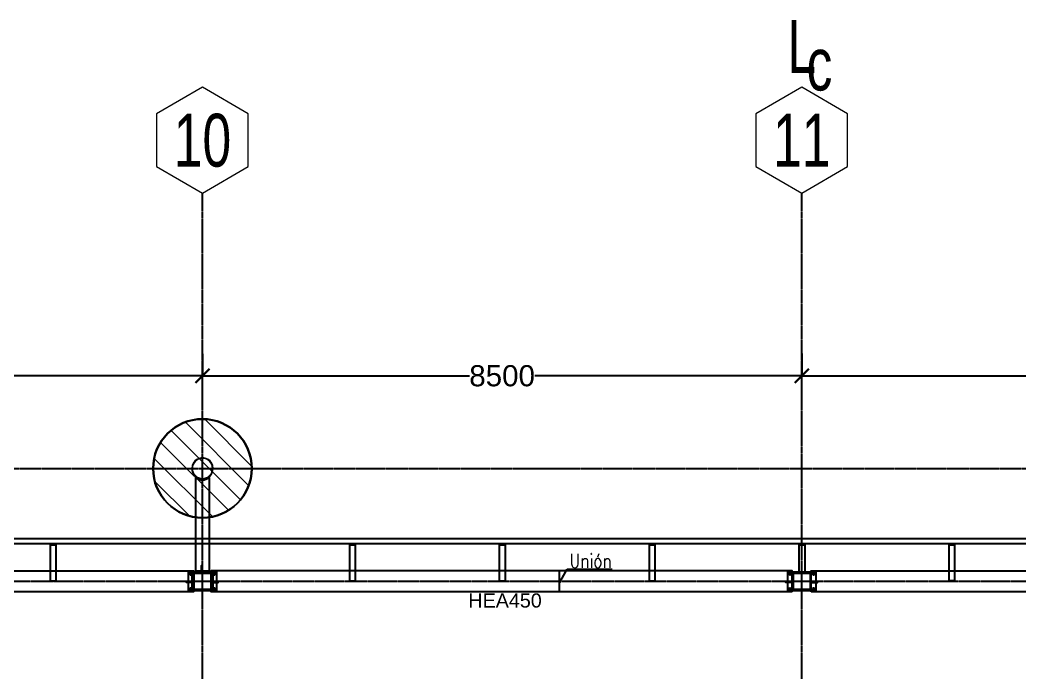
# Model space of a CAD drawing. Header units: millimetres. Extents: x -12345 to 95575, y -14368 to 31862.
# Drawn here: x 31413 to 45595, y 22611 to 31862 of the extents above; entities that cross this region are included whole.
import ezdxf
from ezdxf.enums import TextEntityAlignment as Align

# ---------------------------------------------------------------- set-up
doc = ezdxf.new("R2010")
doc.units = ezdxf.units.MM
doc.header["$LTSCALE"] = 0.95
doc.linetypes.add('DXK_LINE_DOT3', pattern=[5.9187, 2.979, -0.9799, 0.9799, -0.9799])
doc.layers.get('0').update_dxf_attribs({"color": 255})
for name, color, linetype, lineweight in [('0-3', 250, 'Continuous', 5), ('E_COLUMNAS', 1, 'Continuous', 18), ('E_COLUMNAS-1', 1, 'Continuous', 25), ('E_COLUMNAS-2', 1, 'Continuous', 9), ('E_COLUMNAS-3', 1, 'Continuous', 35), ('E_TEXTO', 3, 'Continuous', 9), ('E_VIGAS-1', 254, 'Continuous', 25), ('E_VIGAS-2', 8, 'Continuous', 25), ('HCB_EJES', 1, 'DXK_LINE_DOT3', 9), ('S-COLS-HDLN-1', 52, 'Continuous', 9), ('S-COLS-HDLN-2', 52, 'Continuous', 35)]:
    doc.layers.add(name, color=color, linetype=linetype, lineweight=lineweight)
for name, color, linetype in [('COTAS', 8, 'Continuous'), ('HCB-EJES', 1, 'Continuous'), ('HCB-ROTULOS', 2, 'Continuous'), ('HCB_VIGAS', 4, 'Continuous'), ('UNIÒN', 6, 'Continuous')]:
    doc.layers.add(name, color=color, linetype=linetype)
doc.styles.add('CNI_COTAS', font='romans.shx', dxfattribs={"width": 0.8})
doc.styles.add('VERDANA', font='arial.ttf')
doc.dimstyles.new('1.125', dxfattribs={"dimscale": 0, "dimtxt": 300, "dimasz": 200, "dimexe": 4, "dimexo": 4, "dimgap": 15, "dimtad": 0, "dimdec": 0, "dimzin": 4, "dimdsep": 46, "dimtxsty": 'VERDANA', "dimblk": 'ARCHTICK', "dimcen": -10, "dimclrd": 256, "dimclrt": 3, "dimadec": 0, "dimazin": 0, "dimtfac": 1, "dimtdec": 0, "dimtmove": 2, "dimatfit": 0, "dimldrblk": 'OBLIQUE', "dimfxl": 0.05, "dimtolj": 1, "dimtzin": 0, "dimarcsym": 0})
doc.dimstyles.new('UNIÒN', dxfattribs={"dimscale": 0, "dimtxt": 200, "dimasz": 60, "dimexe": 4, "dimexo": 4, "dimgap": 15, "dimtad": 1, "dimdec": 0, "dimzin": 4, "dimdsep": 46, "dimtxsty": 'CNI_COTAS', "dimcen": -0.09, "dimclrd": 6, "dimclrt": 3, "dimadec": 0, "dimazin": 0, "dimtfac": 1, "dimtdec": 0, "dimtmove": 2, "dimatfit": 0, "dimfxl": 0.05, "dimtolj": 1, "dimtzin": 0, "dimarcsym": 0})

# ---------------------------------------------------------------- blocks, each defined once
blk = doc.blocks.new('EST_SFM_VIGA-METALICA-SECCION-C - EST_SFM_VIGA-METALICA-UPN160-1505289-_10_00m_N_E_-NIVEL-3 DOC')
at = {"layer": 'E_VIGAS-1'}
for p, q in [((44.822, 0.018), (-44.831, 0.018)), ((-44.831, -0.047), (44.822, -0.047))]:
    blk.add_line(p, q, dxfattribs=at)
blk = doc.blocks.new('DCTIB_CNI_EST_MOD-1A-FAC_0001_rvt-2-_10_00m_N_E_-NIVEL-3 DOC')
at = {"layer": 'E_VIGAS-1'}
for p, q in [((-50.785, 165.082), (-50.785, 165.096)), ((-50.785, 165.077), (-50.785, 165.082)), ((-50.78, 165.096), (-50.78, 165.082)), ((-50.78, 165.082), (-50.78, 165.077)), ((-46.539, 165.082), (-46.539, 165.096)), ((-46.539, 165.077), (-46.539, 165.082)), ((-46.534, 165.096), (-46.534, 165.082)), ((-46.534, 165.082), (-46.534, 165.077)), ((-44.414, 165.082), (-44.414, 165.096)), ((-44.414, 165.077), (-44.414, 165.082)), ((-44.409, 165.096), (-44.409, 165.082)), ((-44.409, 165.082), (-44.409, 165.077)), ((-42.289, 165.082), (-42.289, 165.096)), ((-42.289, 165.077), (-42.289, 165.082)), ((-42.284, 165.096), (-42.284, 165.082)), ((-42.284, 165.082), (-42.284, 165.077)), ((-40.165, 165.082), (-40.165, 165.096)), ((-40.165, 165.077), (-40.165, 165.082)), ((-40.16, 165.096), (-40.16, 165.082)), ((-40.16, 165.082), (-40.16, 165.077)), ((-38.039, 165.088), (-38.034, 165.088)), ((-38.039, 165.082), (-38.039, 165.088)), ((-38.039, 165.077), (-38.039, 165.082)), ((-38.034, 165.088), (-38.034, 165.082)), ((-38.034, 165.082), (-38.034, 165.077)), ((-50.823, 165.076), (-50.823, 165.077)), ((-50.823, 165.077), (-50.795, 165.077)), ((-50.823, 165.076), (-50.741, 165.076)), ((-50.741, 165.076), (-50.823, 165.076)), ((-50.823, 165.076), (-50.823, 164.564)), ((-50.769, 165.077), (-50.741, 165.077)), ((-50.741, 165.077), (-50.741, 165.076)), ((-50.741, 165.076), (-50.741, 164.564)), ((-46.578, 165.076), (-46.578, 165.077)), ((-46.578, 165.077), (-46.55, 165.077)), ((-46.578, 165.076), (-46.496, 165.076)), ((-46.496, 165.076), (-46.578, 165.076)), ((-46.578, 165.076), (-46.578, 164.564)), ((-46.524, 165.077), (-46.496, 165.077)), ((-46.496, 165.077), (-46.496, 165.076)), ((-46.496, 165.076), (-46.496, 164.564)), ((-44.453, 165.076), (-44.453, 165.077)), ((-44.453, 165.077), (-44.425, 165.077)), ((-44.453, 165.076), (-44.371, 165.076)), ((-44.371, 165.076), (-44.453, 165.076)), ((-44.453, 165.076), (-44.453, 164.564)), ((-44.399, 165.077), (-44.371, 165.077)), ((-44.371, 165.077), (-44.371, 165.076)), ((-44.371, 165.076), (-44.371, 164.564)), ((-42.328, 165.076), (-42.328, 165.077)), ((-42.328, 165.077), (-42.3, 165.077)), ((-42.328, 165.076), (-42.246, 165.076)), ((-42.246, 165.076), (-42.328, 165.076)), ((-42.328, 165.076), (-42.328, 164.564)), ((-42.274, 165.077), (-42.246, 165.077)), ((-42.246, 165.077), (-42.246, 165.076)), ((-42.246, 165.076), (-42.246, 164.564)), ((-40.203, 165.076), (-40.203, 165.077)), ((-40.203, 165.077), (-40.175, 165.077)), ((-40.203, 165.076), (-40.121, 165.076)), ((-40.121, 165.076), (-40.203, 165.076)), ((-40.203, 165.076), (-40.203, 164.685)), ((-40.149, 165.077), (-40.121, 165.077)), ((-40.121, 165.077), (-40.121, 165.076)), ((-40.121, 165.076), (-40.121, 164.685)), ((-38.078, 165.076), (-38.078, 165.077)), ((-38.078, 165.077), (-38.05, 165.077)), ((-38.078, 165.076), (-37.996, 165.076)), ((-37.996, 165.076), (-38.078, 165.076)), ((-38.078, 165.076), (-38.078, 164.565)), ((-38.024, 165.077), (-37.996, 165.077)), ((-37.996, 165.077), (-37.996, 165.076)), ((-37.996, 165.076), (-37.996, 164.565)), ((-40.121, 164.685), (-40.203, 164.685)), ((-50.741, 164.564), (-50.823, 164.564)), ((-46.496, 164.564), (-46.578, 164.564)), ((-44.371, 164.564), (-44.453, 164.564)), ((-42.246, 164.564), (-42.328, 164.564)), ((-37.996, 164.565), (-38.078, 164.565))]:
    blk.add_line(p, q, dxfattribs=at)
for points, knots in [([(-50.795, 165.077), (-50.794, 165.077), (-50.793, 165.077), (-50.79, 165.077), (-50.788, 165.078), (-50.786, 165.078), (-50.785, 165.08), (-50.785, 165.081), (-50.785, 165.082)], [0, 0, 0, 0, 0.142857, 0.285714, 0.428571, 0.571429, 0.785714, 1, 1, 1, 1]), ([(-50.785, 165.082), (-50.785, 165.081), (-50.785, 165.08), (-50.787, 165.078), (-50.788, 165.078), (-50.79, 165.077), (-50.791, 165.077), (-50.792, 165.077), (-50.794, 165.077), (-50.795, 165.077)], [0, 0, 0, 0, 0.285714, 0.428571, 0.571429, 0.678571, 0.732143, 0.785714, 1, 1, 1, 1]), ([(-50.769, 165.077), (-50.77, 165.077), (-50.771, 165.077), (-50.774, 165.077), (-50.776, 165.078), (-50.778, 165.078), (-50.779, 165.08), (-50.78, 165.081), (-50.78, 165.082)], [0, 0, 0, 0, 0.142857, 0.285714, 0.428571, 0.571429, 0.785714, 1, 1, 1, 1]), ([(-50.78, 165.082), (-50.78, 165.081), (-50.779, 165.08), (-50.778, 165.078), (-50.776, 165.078), (-50.775, 165.077), (-50.774, 165.077), (-50.772, 165.077), (-50.77, 165.077), (-50.769, 165.077)], [0, 0, 0, 0, 0.285714, 0.428571, 0.571429, 0.678571, 0.732143, 0.785714, 1, 1, 1, 1]), ([(-46.55, 165.077), (-46.549, 165.077), (-46.548, 165.077), (-46.545, 165.077), (-46.543, 165.078), (-46.541, 165.078), (-46.54, 165.08), (-46.539, 165.081), (-46.539, 165.082)], [0, 0, 0, 0, 0.142857, 0.285714, 0.428571, 0.571429, 0.785714, 1, 1, 1, 1]), ([(-46.539, 165.082), (-46.539, 165.081), (-46.54, 165.08), (-46.541, 165.078), (-46.543, 165.078), (-46.544, 165.077), (-46.545, 165.077), (-46.547, 165.077), (-46.549, 165.077), (-46.55, 165.077)], [0, 0, 0, 0, 0.285714, 0.428571, 0.571429, 0.678571, 0.732143, 0.785714, 1, 1, 1, 1]), ([(-46.524, 165.077), (-46.525, 165.077), (-46.526, 165.077), (-46.529, 165.077), (-46.531, 165.078), (-46.533, 165.078), (-46.534, 165.08), (-46.534, 165.081), (-46.534, 165.082)], [0, 0, 0, 0, 0.142857, 0.285714, 0.428571, 0.571429, 0.785714, 1, 1, 1, 1]), ([(-46.534, 165.082), (-46.534, 165.081), (-46.534, 165.08), (-46.532, 165.078), (-46.531, 165.078), (-46.529, 165.077), (-46.528, 165.077), (-46.527, 165.077), (-46.525, 165.077), (-46.524, 165.077)], [0, 0, 0, 0, 0.285714, 0.428571, 0.571429, 0.678571, 0.732143, 0.785714, 1, 1, 1, 1]), ([(-44.425, 165.077), (-44.424, 165.077), (-44.423, 165.077), (-44.42, 165.077), (-44.418, 165.078), (-44.416, 165.078), (-44.415, 165.08), (-44.414, 165.081), (-44.414, 165.082)], [0, 0, 0, 0, 0.142857, 0.285714, 0.428571, 0.571429, 0.785714, 1, 1, 1, 1]), ([(-44.414, 165.082), (-44.414, 165.081), (-44.415, 165.08), (-44.416, 165.078), (-44.418, 165.078), (-44.419, 165.077), (-44.42, 165.077), (-44.422, 165.077), (-44.424, 165.077), (-44.425, 165.077)], [0, 0, 0, 0, 0.285714, 0.428571, 0.571429, 0.678571, 0.732143, 0.785714, 1, 1, 1, 1]), ([(-44.399, 165.077), (-44.4, 165.077), (-44.401, 165.077), (-44.404, 165.077), (-44.406, 165.078), (-44.408, 165.078), (-44.409, 165.08), (-44.409, 165.081), (-44.409, 165.082)], [0, 0, 0, 0, 0.142857, 0.285714, 0.428571, 0.571429, 0.785714, 1, 1, 1, 1]), ([(-44.409, 165.082), (-44.409, 165.081), (-44.409, 165.08), (-44.407, 165.078), (-44.406, 165.078), (-44.404, 165.077), (-44.403, 165.077), (-44.402, 165.077), (-44.4, 165.077), (-44.399, 165.077)], [0, 0, 0, 0, 0.285714, 0.428571, 0.571429, 0.678571, 0.732143, 0.785714, 1, 1, 1, 1]), ([(-42.3, 165.077), (-42.299, 165.077), (-42.298, 165.077), (-42.295, 165.077), (-42.293, 165.078), (-42.291, 165.078), (-42.29, 165.08), (-42.289, 165.081), (-42.289, 165.082)], [0, 0, 0, 0, 0.142857, 0.285714, 0.428571, 0.571429, 0.785714, 1, 1, 1, 1]), ([(-42.289, 165.082), (-42.289, 165.081), (-42.29, 165.08), (-42.291, 165.078), (-42.293, 165.078), (-42.294, 165.077), (-42.295, 165.077), (-42.297, 165.077), (-42.299, 165.077), (-42.3, 165.077)], [0, 0, 0, 0, 0.285714, 0.428571, 0.571429, 0.678571, 0.732143, 0.785714, 1, 1, 1, 1]), ([(-42.274, 165.077), (-42.275, 165.077), (-42.276, 165.077), (-42.279, 165.077), (-42.281, 165.078), (-42.283, 165.078), (-42.284, 165.08), (-42.284, 165.081), (-42.284, 165.082)], [0, 0, 0, 0, 0.142857, 0.285714, 0.428571, 0.571429, 0.785714, 1, 1, 1, 1]), ([(-42.284, 165.082), (-42.284, 165.081), (-42.284, 165.08), (-42.282, 165.078), (-42.281, 165.078), (-42.279, 165.077), (-42.278, 165.077), (-42.277, 165.077), (-42.275, 165.077), (-42.274, 165.077)], [0, 0, 0, 0, 0.285714, 0.428571, 0.571429, 0.678571, 0.732143, 0.785714, 1, 1, 1, 1]), ([(-40.175, 165.077), (-40.174, 165.077), (-40.173, 165.077), (-40.17, 165.077), (-40.168, 165.078), (-40.166, 165.078), (-40.165, 165.08), (-40.165, 165.081), (-40.165, 165.082)], [0, 0, 0, 0, 0.142857, 0.285714, 0.428571, 0.571429, 0.785714, 1, 1, 1, 1]), ([(-40.165, 165.082), (-40.165, 165.081), (-40.165, 165.08), (-40.167, 165.078), (-40.168, 165.078), (-40.17, 165.077), (-40.171, 165.077), (-40.172, 165.077), (-40.174, 165.077), (-40.175, 165.077)], [0, 0, 0, 0, 0.285714, 0.428571, 0.571429, 0.678571, 0.732143, 0.785714, 1, 1, 1, 1]), ([(-40.149, 165.077), (-40.15, 165.077), (-40.151, 165.077), (-40.154, 165.077), (-40.156, 165.078), (-40.158, 165.078), (-40.159, 165.08), (-40.16, 165.081), (-40.16, 165.082)], [0, 0, 0, 0, 0.142857, 0.285714, 0.428571, 0.571429, 0.785714, 1, 1, 1, 1]), ([(-40.16, 165.082), (-40.16, 165.081), (-40.159, 165.08), (-40.158, 165.078), (-40.156, 165.078), (-40.155, 165.077), (-40.154, 165.077), (-40.152, 165.077), (-40.15, 165.077), (-40.149, 165.077)], [0, 0, 0, 0, 0.285714, 0.428571, 0.571429, 0.678571, 0.732143, 0.785714, 1, 1, 1, 1]), ([(-38.05, 165.077), (-38.049, 165.077), (-38.048, 165.077), (-38.045, 165.077), (-38.043, 165.078), (-38.041, 165.078), (-38.04, 165.08), (-38.039, 165.081), (-38.039, 165.082)], [0, 0, 0, 0, 0.142857, 0.285714, 0.428571, 0.571429, 0.785714, 1, 1, 1, 1]), ([(-38.039, 165.082), (-38.039, 165.081), (-38.04, 165.08), (-38.041, 165.078), (-38.043, 165.078), (-38.044, 165.077), (-38.045, 165.077), (-38.047, 165.077), (-38.049, 165.077), (-38.05, 165.077)], [0, 0, 0, 0, 0.285714, 0.428571, 0.571429, 0.678571, 0.732143, 0.785714, 1, 1, 1, 1]), ([(-38.024, 165.077), (-38.025, 165.077), (-38.026, 165.077), (-38.029, 165.077), (-38.031, 165.078), (-38.033, 165.078), (-38.034, 165.08), (-38.034, 165.081), (-38.034, 165.082)], [0, 0, 0, 0, 0.142857, 0.285714, 0.428571, 0.571429, 0.785714, 1, 1, 1, 1]), ([(-38.034, 165.082), (-38.034, 165.081), (-38.034, 165.08), (-38.032, 165.078), (-38.031, 165.078), (-38.029, 165.077), (-38.028, 165.077), (-38.027, 165.077), (-38.025, 165.077), (-38.024, 165.077)], [0, 0, 0, 0, 0.285714, 0.428571, 0.571429, 0.678571, 0.732143, 0.785714, 1, 1, 1, 1])]:
    blk.add_open_spline(points, degree=3, knots=knots, dxfattribs=at)
blk.add_blockref('EST_SFM_VIGA-METALICA-SECCION-C - EST_SFM_VIGA-METALICA-UPN160-1505289-_10_00m_N_E_-NIVEL-3 DOC', (-41.042, 165.143), dxfattribs=at)
blk = doc.blocks.new('EST_SCM_COLUMNA-METALICA-SECCION-CUADRADA - EST_SCM_COLUMNA-TUBULAR-CUADRADA_PTEØ_250x250e_8mm-V54-_10_00m_N_E_-NIVEL-3 DOC')
at = {"layer": 'S-COLS-HDLN-1'}
h = blk.add_hatch(dxfattribs=at)
h.set_pattern_fill('FP_27', color=256, style=0, pattern_type=2)
h.set_pattern_definition([(135, (48.662, -164.559), (-0.15909903, -0.15909903), [])])
h.paths.add_polyline_path([(-0.097, -0.125), (0.109, -0.125), (0.12, -0.12), (0.125, -0.109), (0.125, 0.109), (0.12, 0.12), (0.109, 0.125), (-0.109, 0.125), (-0.12, 0.12), (-0.125, 0.109), (-0.125, -0.109), (-0.12, -0.12), (-0.109, -0.125)])
h.paths.add_polyline_path([(-0.097, -0.117), (-0.109, -0.117), (-0.115, -0.115), (-0.117, -0.109), (-0.117, 0.109), (-0.115, 0.115), (-0.109, 0.117), (0.109, 0.117), (0.115, 0.115), (0.117, 0.109), (0.117, -0.109), (0.115, -0.115), (0.109, -0.117), (0.087, -0.117)])
at = {"layer": 'E_COLUMNAS-1'}
for p, q in [((-0.125, 0.109), (-0.125, -0.109)), ((-0.117, -0.109), (-0.117, 0.109)), ((0.109, 0.125), (-0.109, 0.125)), ((-0.109, 0.117), (0.109, 0.117)), ((0.117, 0.109), (0.117, -0.109)), ((0.125, -0.109), (0.125, 0.109)), ((0.109, -0.117), (-0.109, -0.117)), ((-0.109, -0.125), (0.109, -0.125))]:
    blk.add_line(p, q, dxfattribs=at)
for centre, radius, start, end in [((-0.109, 0.109), 0.016, 90, 180), ((-0.109, 0.109), 0.016, 139.7676, 178.6233), ((-0.109, 0.109), 0.016, 91.3767, 130.2324), ((-0.109, 0.109), 0.008, 90, 180), ((0.109, 0.109), 0.016, 360, 90), ((0.109, 0.109), 0.016, 49.7676, 88.6233), ((0.109, 0.109), 0.008, 0, 90), ((0.109, 0.109), 0.016, 1.3767, 40.2324), ((-0.109, -0.109), 0.016, 180, 270), ((-0.109, -0.109), 0.016, 181.3767, 220.2324), ((-0.109, -0.109), 0.016, 229.7676, 268.6233), ((-0.109, -0.109), 0.008, 180, 270), ((0.109, -0.109), 0.016, 270, 360), ((0.109, -0.109), 0.008, 270, 360), ((0.109, -0.109), 0.016, 271.3767, 310.2324), ((0.109, -0.109), 0.016, 319.7676, 358.6233)]:
    blk.add_arc(centre, radius, start, end, dxfattribs=at)
at = {"layer": 'S-COLS-HDLN-2'}
for centre, radius, start, end in [((-0.109, 0.109), 0.016, 130.4121, 139.5879), ((-0.109, 0.109), 0.008, 92.7534, 177.2466), ((0.109, 0.109), 0.008, 2.7534, 87.2466), ((0.109, 0.109), 0.016, 40.4121, 49.5879), ((-0.109, -0.109), 0.016, 220.4121, 229.5879), ((-0.109, -0.109), 0.008, 182.7534, 267.2466), ((0.109, -0.109), 0.008, 272.7534, 357.2466), ((0.109, -0.109), 0.016, 310.4121, 319.5879)]:
    blk.add_arc(centre, radius, start, end, dxfattribs=at)
blk = doc.blocks.new('EST_SCM_COLUMNA-METALICA-SECCION-CUADRADA - EST_SCM_COLUMNA-TUBULAR-CUADRADA_PTEØ_250x250e_8mm-3539288-_10_00m_N_E_-NIVEL-3 DOC')
at = {"layer": 'S-COLS-HDLN-1'}
h = blk.add_hatch(dxfattribs=at)
h.set_pattern_fill('FP_26', color=256, style=0, pattern_type=2)
h.set_pattern_definition([(135, (57.162, -164.559), (-0.15909903, -0.15909903), [])])
h.paths.add_polyline_path([(0.109, -0.125), (0.12, -0.12), (0.125, -0.109), (0.125, 0.109), (0.12, 0.12), (0.109, 0.125), (-0.11, 0.124), (-0.12, 0.12), (-0.125, 0.109), (-0.125, -0.109), (-0.12, -0.12), (-0.109, -0.125), (-0.042, -0.125)])
h.paths.add_polyline_path([(-0.042, -0.117), (-0.11, -0.117), (-0.115, -0.115), (-0.117, -0.109), (-0.117, 0.109), (-0.115, 0.115), (-0.109, 0.117), (0.109, 0.117), (0.115, 0.115), (0.117, 0.109), (0.117, -0.109), (0.115, -0.115), (0.109, -0.117)])
at = {"layer": 'E_COLUMNAS-1'}
for p, q in [((-0.125, 0.109), (-0.125, -0.109)), ((-0.117, -0.109), (-0.117, 0.109)), ((0.109, 0.125), (-0.109, 0.125)), ((-0.109, 0.117), (0.109, 0.117)), ((0.117, 0.109), (0.117, -0.109)), ((0.125, -0.109), (0.125, 0.109)), ((0.109, -0.117), (-0.109, -0.117)), ((-0.109, -0.125), (0.109, -0.125))]:
    blk.add_line(p, q, dxfattribs=at)
for centre, radius, start, end in [((-0.109, 0.109), 0.016, 90, 180), ((-0.109, 0.109), 0.016, 139.7676, 178.6233), ((-0.109, 0.109), 0.016, 91.3767, 130.2324), ((-0.109, 0.109), 0.008, 90, 180), ((0.109, 0.109), 0.016, 360, 90), ((0.109, 0.109), 0.016, 49.7676, 88.6233), ((0.109, 0.109), 0.008, 0, 90), ((0.109, 0.109), 0.016, 1.3767, 40.2324), ((-0.109, -0.109), 0.016, 180, 270), ((-0.109, -0.109), 0.016, 181.3767, 220.2324), ((-0.109, -0.109), 0.016, 229.7676, 268.6233), ((-0.109, -0.109), 0.008, 180, 270), ((0.109, -0.109), 0.016, 270, 360), ((0.109, -0.109), 0.008, 270, 360), ((0.109, -0.109), 0.016, 271.3767, 310.2324), ((0.109, -0.109), 0.016, 319.7676, 358.6233)]:
    blk.add_arc(centre, radius, start, end, dxfattribs=at)
at = {"layer": 'S-COLS-HDLN-2'}
for centre, radius, start, end in [((-0.109, 0.109), 0.016, 130.4121, 139.5879), ((-0.109, 0.109), 0.008, 92.7534, 177.2466), ((0.109, 0.109), 0.008, 2.7534, 87.2466), ((0.109, 0.109), 0.016, 40.4121, 49.5879), ((-0.109, -0.109), 0.016, 220.4121, 229.5879), ((-0.109, -0.109), 0.008, 182.7534, 267.2466), ((0.109, -0.109), 0.008, 272.7534, 357.2466), ((0.109, -0.109), 0.016, 310.4121, 319.5879)]:
    blk.add_arc(centre, radius, start, end, dxfattribs=at)
blk = doc.blocks.new('Bolt-72226993-2642 - 1511')
at = {"color": 253, "linetype": 'Continuous'}
for p, q in [((38039, 30182), (38047, 30197)), ((38047, 30167), (38039, 30182)), ((38047, 30197), (38065, 30197)), ((38065, 30167), (38047, 30167)), ((38065, 30197), (38073, 30182)), ((38073, 30182), (38065, 30167)), ((38374, 30182), (38382, 30197)), ((38382, 30167), (38374, 30182)), ((38382, 30197), (38400, 30197)), ((38400, 30167), (38382, 30167)), ((38400, 30197), (38408, 30182)), ((38408, 30182), (38400, 30167)), ((38039, 29972), (38047, 29987)), ((38047, 29957), (38039, 29972)), ((38047, 29987), (38065, 29987)), ((38065, 29957), (38047, 29957)), ((38065, 29987), (38073, 29972)), ((38073, 29972), (38065, 29957)), ((38374, 29972), (38382, 29987)), ((38382, 29957), (38374, 29972)), ((38382, 29987), (38400, 29987)), ((38400, 29957), (38382, 29957)), ((38400, 29987), (38408, 29972)), ((38408, 29972), (38400, 29957))]:
    blk.add_line(p, q, dxfattribs=at)
blk = doc.blocks.new('Part-72226993-2641 - 1511')
at = {"color": 8, "linetype": 'Continuous'}
for p, q in [((38026, 30212), (38421, 30212)), ((38026, 29942), (38026, 30212)), ((38421, 30212), (38421, 29942)), ((38421, 29942), (38026, 29942))]:
    blk.add_line(p, q, dxfattribs=at)
blk = doc.blocks.new('_ArchTick')
at = {"color": 0, "linetype": 'ByBlock', "const_width": 0.15}
blk.add_lwpolyline([(-0.5, -0.5), (0.5, 0.5)], dxfattribs=at)
blk = doc.blocks.new('*D602')
at = {"layer": 'COTAS', "color": 0, "lineweight": -2, "transparency": 16777216}
blk.add_line((34000, 27034), (34000, 26809), dxfattribs=at)
at = {"layer": 'COTAS', "lineweight": -2, "transparency": 16777216}
for p, q in [((25500, 26813), (29287, 26813)), ((34000, 26813), (30213, 26813))]:
    blk.add_line(p, q, dxfattribs=at)
at = {"layer": 'Defpoints', "color": 0, "transparency": 16777216}
for p in [(34000, 27038), (25500, 26813), (34000, 26813)]:
    blk.add_point(p, dxfattribs=at)
at = {"layer": 'COTAS', "lineweight": -2, "transparency": 16777216, "xscale": 200, "yscale": 200, "zscale": 200, "rotation": 180}
blk.add_blockref('_ArchTick', (25500, 26813), dxfattribs=at)
at = {"layer": 'COTAS', "lineweight": -2, "transparency": 16777216, "xscale": 200, "yscale": 200, "zscale": 200}
blk.add_blockref('_ArchTick', (34000, 26813), dxfattribs=at)
at = {"layer": 'COTAS', "color": 3, "transparency": 16777216, "insert": (29750, 26813), "char_height": 300, "attachment_point": 5, "style": 'VERDANA'}
blk.add_mtext('\\A1;8500', dxfattribs=at)
blk = doc.blocks.new('_Oblique')
at = {"color": 0, "linetype": 'ByBlock', "lineweight": -2}
blk.add_line((-0.5, -0.5), (0.5, 0.5), dxfattribs=at)
blk = doc.blocks.new('*D603')
at = {"layer": 'COTAS', "color": 0, "lineweight": -2, "transparency": 16777216}
for p, q in [((34000, 27124), (34000, 26809)), ((42500, 27130), (42500, 26809))]:
    blk.add_line(p, q, dxfattribs=at)
at = {"layer": 'COTAS', "lineweight": -2, "transparency": 16777216}
for p, q in [((34000, 26813), (37787, 26813)), ((42500, 26813), (38713, 26813))]:
    blk.add_line(p, q, dxfattribs=at)
at = {"layer": 'Defpoints', "color": 0, "transparency": 16777216}
for p in [(34000, 27128), (42500, 27134), (42500, 26813)]:
    blk.add_point(p, dxfattribs=at)
at = {"layer": 'COTAS', "lineweight": -2, "transparency": 16777216, "xscale": 200, "yscale": 200, "zscale": 200, "rotation": 180}
blk.add_blockref('_ArchTick', (34000, 26813), dxfattribs=at)
at = {"layer": 'COTAS', "lineweight": -2, "transparency": 16777216, "xscale": 200, "yscale": 200, "zscale": 200}
blk.add_blockref('_ArchTick', (42500, 26813), dxfattribs=at)
at = {"layer": 'COTAS', "color": 3, "transparency": 16777216, "insert": (38250, 26813), "char_height": 300, "attachment_point": 5, "style": 'VERDANA'}
blk.add_mtext('\\A1;8500', dxfattribs=at)
blk = doc.blocks.new('*D604')
at = {"layer": 'COTAS', "color": 0, "lineweight": -2, "transparency": 16777216}
for p, q in [((42500, 27027), (42500, 26809)), ((51000, 27027), (51000, 26809))]:
    blk.add_line(p, q, dxfattribs=at)
at = {"layer": 'COTAS', "lineweight": -2, "transparency": 16777216}
for p, q in [((42500, 26813), (46287, 26813)), ((51000, 26813), (47213, 26813))]:
    blk.add_line(p, q, dxfattribs=at)
at = {"layer": 'Defpoints', "color": 0, "transparency": 16777216}
for p in [(42500, 27031), (51000, 27031), (51000, 26813)]:
    blk.add_point(p, dxfattribs=at)
at = {"layer": 'COTAS', "lineweight": -2, "transparency": 16777216, "xscale": 200, "yscale": 200, "zscale": 200, "rotation": 180}
blk.add_blockref('_ArchTick', (42500, 26813), dxfattribs=at)
at = {"layer": 'COTAS', "lineweight": -2, "transparency": 16777216, "xscale": 200, "yscale": 200, "zscale": 200}
blk.add_blockref('_ArchTick', (51000, 26813), dxfattribs=at)
at = {"layer": 'COTAS', "color": 3, "transparency": 16777216, "insert": (46750, 26813), "char_height": 300, "attachment_point": 5, "style": 'VERDANA'}
blk.add_mtext('\\A1;8500', dxfattribs=at)

msp = doc.modelspace()

# ---------------------------------------------------------------- hatches: boundary and pattern name
at = {"layer": 'E_COLUMNAS'}
h = msp.add_hatch(dxfattribs=at)
h.set_pattern_fill('FP_1', color=256, scale=1000, style=0, pattern_type=2)
h.set_pattern_definition([(135, (99662.1, -115162.42), (-159.09903, -159.09903), [])])
h.paths.add_polyline_path([(34000, 24800), (34091.4, 24806), (34181.2, 24823.9), (34267.9, 24853.3), (34350, 24893.8), (34426.1, 24944.7), (34495, 25005), (34555.3, 25073.9), (34606.2, 25150), (34646.7, 25232.1), (34676.1, 25318.8), (34694, 25408.6), (34700, 25500), (34694, 25591.4), (34676.1, 25681.2), (34646.7, 25767.9), (34606.2, 25850), (34555.3, 25926.1), (34495, 25995), (34426.1, 26055.3), (34343.6, 26109.4), (34267.9, 26146.7), (34181.2, 26176.1), (34091.4, 26194), (34000, 26200), (33908.6, 26194), (33818.8, 26176.1), (33732.1, 26146.7), (33650, 26106.2), (33573.9, 26055.3), (33505, 25995), (33444.7, 25926.1), (33393.8, 25850), (33353.3, 25767.9), (33323.9, 25681.2), (33306, 25591.4), (33300, 25500), (33306, 25408.6), (33323.9, 25318.8), (33353.3, 25232.1), (33393.8, 25150), (33444.7, 25073.9), (33505, 25005), (33573.9, 24944.7), (33650, 24893.8), (33732.1, 24853.3), (33818.8, 24823.9), (33908.6, 24806)])
h = msp.add_hatch(dxfattribs=at)
h.set_pattern_fill('FP_1', color=256, scale=1000, style=0, pattern_type=2)
h.set_pattern_definition([(135, (99662.1, -115162.42), (-159.09903, -159.09903), [])])
h.paths.add_polyline_path([(34000, 24800), (34091.4, 24806), (34181.2, 24823.9), (34267.9, 24853.3), (34350, 24893.8), (34426.1, 24944.7), (34495, 25005), (34555.3, 25073.9), (34606.2, 25150), (34646.7, 25232.1), (34676.1, 25318.8), (34694, 25408.6), (34700, 25500), (34694, 25591.4), (34676.1, 25681.2), (34646.7, 25767.9), (34606.2, 25850), (34555.3, 25926.1), (34495, 25995), (34426.1, 26055.3), (34343.6, 26109.4), (34267.9, 26146.7), (34181.2, 26176.1), (34091.4, 26194), (34000, 26200), (33908.6, 26194), (33818.8, 26176.1), (33732.1, 26146.7), (33650, 26106.2), (33573.9, 26055.3), (33505, 25995), (33444.7, 25926.1), (33393.8, 25850), (33353.3, 25767.9), (33323.9, 25681.2), (33306, 25591.4), (33300, 25500), (33306, 25408.6), (33323.9, 25318.8), (33353.3, 25232.1), (33393.8, 25150), (33444.7, 25073.9), (33505, 25005), (33573.9, 24944.7), (33650, 24893.8), (33732.1, 24853.3), (33818.8, 24823.9), (33908.6, 24806)])
at = {"layer": 'E_COLUMNAS-2'}
h = msp.add_hatch(dxfattribs=at)
h.set_pattern_fill('FP_1', color=256, scale=1000, style=0, pattern_type=2)
h.set_pattern_definition([(135, (82662.1, -140662.42), (-159.09903, -159.09903), [])])
h.paths.add_polyline_path([(42609, 23771.9), (42620.3, 23776.6), (42625, 23788), (42625, 24005.9), (42620.3, 24017.2), (42609, 24021.9), (42391, 24021.9), (42379.7, 24017.2), (42375, 24005.9), (42375, 23787.9), (42379.7, 23776.6), (42391, 23771.9), (42531, 23771.9)])
h.paths.add_polyline_path([(42391, 23779.9), (42385.3, 23782.2), (42383, 23787.9), (42383, 24005.9), (42385.3, 24011.5), (42391, 24013.9), (42609.2, 24013.8), (42614.7, 24011.5), (42617, 24005.7), (42616.9, 23787.6), (42614.7, 23782.2), (42609, 23779.9), (42531, 23779.9)])

# ---------------------------------------------------------------- linework, layer by layer
at = {"layer": 'E_COLUMNAS', "linetype": 'Continuous'}
for points in [[(33847.5, 25499.9, 1), (34152.5, 25500.1, 1)], [(33857.5, 25500.1, 1), (34142.5, 25500, 1)]]:
    msp.add_lwpolyline(points, format="xyb", close=True, dxfattribs=at)
at = {"layer": 'E_COLUMNAS-1'}
for p, q in [((42383, 23787.9), (42383, 24005.9)), ((42609, 24021.9), (42391, 24021.9)), ((42391, 24013.9), (42609, 24013.9)), ((42617, 24005.9), (42617, 23787.9)), ((42625, 23787.9), (42625, 24005.9)), ((42609, 23779.9), (42391, 23779.9)), ((42391, 23771.9), (42609, 23771.9))]:
    msp.add_line(p, q, dxfattribs=at)
msp.add_circle((34000, 25500), 700, dxfattribs=at)
for centre, radius, start, end in [((34000, 25500), 700, 0, 180), ((34000, 25500), 700, 180, 0), ((42391, 24005.9), 16, 90, 180), ((42391, 24005.9), 16, 90, 180), ((42391, 24005.9), 16, 139.76756, 178.62329), ((42391, 24005.9), 16, 91.37671, 130.23244), ((42391, 24005.9), 16, 91.37671, 130.23244), ((42391, 24005.9), 8, 90, 180), ((42391, 24005.9), 8, 90, 180), ((42609, 24005.9), 16, 0, 90), ((42609, 24005.9), 16, 0, 90), ((42609, 24005.9), 8, 0, 90), ((42609, 24005.9), 8, 0, 90), ((42609, 24005.9), 16, 49.76756, 88.62329), ((42609, 24005.9), 16, 49.76756, 88.62329), ((42609, 24005.9), 16, 1.37671, 40.23244), ((42609, 24005.9), 16, 1.37671, 40.23244), ((42391, 23787.9), 16, 180, 270), ((42391, 23787.9), 16, 180, 270), ((42391, 23787.9), 16, 181.37671, 220.23244), ((42391, 23787.9), 16, 229.76756, 268.62329), ((42391, 23787.9), 16, 229.76756, 268.62329), ((42391, 23787.9), 8, 180, 270), ((42391, 23787.9), 8, 180, 270), ((42609, 23787.9), 16, 270, 0), ((42609, 23787.9), 8, 270, 0), ((42609, 23787.9), 16, 270, 0), ((42609, 23787.9), 8, 270, 0), ((42609, 23787.9), 16, 271.37671, 310.23244), ((42609, 23787.9), 16, 271.37671, 310.23244), ((42609, 23787.9), 16, 319.76756, 358.62329), ((42609, 23787.9), 16, 319.76756, 358.62329)]:
    msp.add_arc(centre, radius, start, end, dxfattribs=at)
at = {"layer": 'E_VIGAS-1', "color": 30, "true_color": 0xf26722}
for p, q in [((33855, 23787.9), (33855, 24005.9)), ((34145, 24005.9), (34145, 23787.9))]:
    msp.add_line(p, q, dxfattribs=at)
at = {"layer": 'E_VIGAS-2'}
for centre, start, end in [((33891, 24005.9), 116.3878, 180), ((34109, 24005.9), 0, 63.6122), ((33891, 23787.9), 180, 243.6122), ((34109, 23787.9), 296.3878, 0)]:
    msp.add_arc(centre, 36, start, end, dxfattribs=at)
at = {"layer": 'HCB-EJES', "linetype": 'DXK_LINE_DOT3'}
for p, q in [((34000, -3906.8), (34000, 29407)), ((42500, -3906.8), (42500, 29407)), ((-10844.5, 25500), (94075, 25500)), ((-6888.4, 23900.1), (90118.8, 23900.1))]:
    msp.add_line(p, q, dxfattribs=at)
at = {"layer": 'HCB_EJES', "color": 40, "linetype": 'ByBlock', "true_color": 0xf8d731}
for points in [[(33350.5, 29782), (34000, 29407), (34649.5, 29782), (34649.5, 30532), (34000, 30907), (33350.5, 30532)], [(41850.5, 29782), (42500, 29407), (43149.5, 29782), (43149.5, 30532), (42500, 30907), (41850.5, 30532)]]:
    msp.add_lwpolyline(points, close=True, dxfattribs=at)
at = {"layer": 'HCB_VIGAS'}
msp.add_lwpolyline([(34095, 24041.9), (33905, 24041.9), (33905, 25370.9, 0.3495292), (34095, 25370.5), (34095, 24021.9)], format="xyb", dxfattribs=at)
for points in [[(33985.3, 24021.9), (33985.3, 24119.8), (33985.3, 24121.9), (33995.3, 24121.9), (33995.3, 24120.8), (33995.3, 24021.9)], [(33775, 23891.1), (33873, 23891.1), (33875, 23891.1), (33875, 23881.1), (33873.9, 23881.1), (33775, 23881.1)], [(42275, 23891.1), (42373, 23891.1), (42375, 23891.1), (42375, 23881.1), (42373.9, 23881.1), (42275, 23881.1)]]:
    msp.add_lwpolyline(points, close=True, dxfattribs=at)
for points in [[(33875, 23755.6), (33875, 23746.9), (25635, 23746.9), (25635, 24046.9), (33875, 24046.9), (33875, 24038.1)], [(42365, 23746.9), (42365, 24046.9), (34125, 24046.9), (34125, 24038.1)], [(42635, 23746.9), (42635, 24046.9), (50830, 24046.9), (50830, 23746.9), (42635, 23746.9)], [(34125, 23881.2), (34225, 23880.9), (34225, 23891.1), (34127.1, 23891.2), (34125, 23891.2), (34125, 23881.2)], [(42625, 23881.2), (42725, 23880.9), (42725, 23891.1), (42627.1, 23891.2), (42625, 23891.2), (42625, 23881.2)], [(42365, 23746.9), (34125, 23746.9), (34125, 23755.6)]]:
    msp.add_lwpolyline(points, dxfattribs=at)
at = {"layer": 'S-COLS-HDLN-2'}
for p, q in [((42605, 24013.9), (42605, 24021.9)), ((42617, 23925.2), (42625, 23925.2)), ((42617, 23922.6), (42625, 23922.6)), ((42617, 23871.1), (42625, 23871.1)), ((42617, 23868.6), (42625, 23868.6)), ((42605, 23771.9), (42605, 23779.9))]:
    msp.add_line(p, q, dxfattribs=at)
for centre, radius, start, end in [((42391, 24005.9), 16, 130.41214, 139.58786), ((42391, 24005.9), 8, 92.75341, 177.24659), ((42391, 24005.9), 8, 92.75341, 177.24659), ((42609, 24005.9), 8, 2.75341, 87.24659), ((42609, 24005.9), 8, 2.75341, 87.24659), ((42609, 24005.9), 16, 40.41214, 49.58786), ((42609, 24005.9), 16, 40.41214, 49.58786), ((42391, 23787.9), 16, 220.41214, 229.58786), ((42391, 23787.9), 16, 220.41214, 229.58786), ((42391, 23787.9), 8, 182.75341, 267.24659), ((42391, 23787.9), 8, 182.75341, 267.24659), ((42609, 23787.9), 8, 272.75341, 357.24659), ((42609, 23787.9), 8, 272.75341, 357.24659), ((42609, 23787.9), 16, 310.41214, 319.58786), ((42609, 23787.9), 16, 310.41214, 319.58786)]:
    msp.add_arc(centre, radius, start, end, dxfattribs=at)
at = {"layer": 'UNIÒN'}
msp.add_lwpolyline([(39065.8, 23746.7), (39065.8, 24046.7)], dxfattribs=at)
at = {"layer": 'UNIÒN', "color": 2, "const_width": 25}
msp.add_lwpolyline([(39065.8, 23884.1, 1), (39065.8, 23909.1, 1)], format="xyb", close=True, dxfattribs=at)

# ---------------------------------------------------------------- block references
for name, p in [('Part-72226993-2641 - 1511', (-4223.3, -6180)), ('Bolt-72226993-2642 - 1511', (-4223.3, -6180)), ('Part-72226993-2641 - 1511', (4276.7, -6180)), ('Bolt-72226993-2642 - 1511', (4276.7, -6180))]:
    msp.add_blockref(name, p)
at = {"layer": '0-3', "lineweight": 0, "xscale": 1000.000000003685, "yscale": 1000.000000003685, "zscale": 1000.000000003685}
msp.add_blockref('DCTIB_CNI_EST_MOD-1A-FAC_0001_rvt-2-_10_00m_N_E_-NIVEL-3 DOC', (82662.1, -140662.4), dxfattribs=at)
at = {"layer": 'E_COLUMNAS-3'}
for name, p, xscale, yscale, zscale in [('EST_SCM_COLUMNA-METALICA-SECCION-CUADRADA - EST_SCM_COLUMNA-TUBULAR-CUADRADA_PTEØ_250x250e_8mm-V54-_10_00m_N_E_-NIVEL-3 DOC', (34000, 23896.9), 1000.000000003685, 1000.000000003685, 1000.000000003685), ('EST_SCM_COLUMNA-METALICA-SECCION-CUADRADA - EST_SCM_COLUMNA-TUBULAR-CUADRADA_PTEØ_250x250e_8mm-3539288-_10_00m_N_E_-NIVEL-3 DOC', (34000, 23896.9), 1000.000000003685, 1000.000000003685, 1000.000000003685), ('EST_SCM_COLUMNA-METALICA-SECCION-CUADRADA - EST_SCM_COLUMNA-TUBULAR-CUADRADA_PTEØ_250x250e_8mm-V54-_10_00m_N_E_-NIVEL-3 DOC', (34000, 23896.9), 999.9999999999967, 999.9999999999967, 999.9999999999967), ('EST_SCM_COLUMNA-METALICA-SECCION-CUADRADA - EST_SCM_COLUMNA-TUBULAR-CUADRADA_PTEØ_250x250e_8mm-3539288-_10_00m_N_E_-NIVEL-3 DOC', (42500, 23896.9), 1000.000000003685, 1000.000000003685, 1000.000000003685)]:
    msp.add_blockref(name, p, dxfattribs=dict(at, xscale=xscale, yscale=yscale, zscale=zscale))

# ---------------------------------------------------------------- texts
at = {"layer": 'E_TEXTO', "style": 'VERDANA'}
msp.add_text('HEA450', height=200, dxfattribs=at).set_placement((38291.8, 23526), align=Align.CENTER)
at = {"layer": 'HCB-ROTULOS', "color": 4, "style": 'VERDANA', "width": 0.7}
for s, p in [('L', (42500, 31487.4)), ('c', (42750.3, 31237.2)), ('10', (34000, 30157)), ('11', (42500, 30157))]:
    msp.add_text(s, height=750, dxfattribs=at).set_placement(p, align=Align.MIDDLE_CENTER)
at = {"layer": 'UNIÒN', "color": 3, "insert": (39207.3, 24087), "char_height": 200, "attachment_point": 7, "style": 'CNI_COTAS'}
msp.add_mtext('Unión', dxfattribs=at)

# ---------------------------------------------------------------- dimensions: what is measured, and where the dimension line sits
at = {"layer": 'COTAS'}
for base, p1, p2, picture, middle in [((42500, 26813.3), (34000, 27128.1), (42500, 27134.1), '*D603', (38250, 26813.3)), ((34000, 26813.3), (25500, 26813.3), (34000, 27037.9), '*D602', (29750, 26813.3)), ((51000, 26813.3), (42500, 27031.2), (51000, 27031.2), '*D604', (46750, 26813.3))]:
    dim = msp.add_linear_dim(base=base, p1=p1, p2=p2, dimstyle='1.125', override={"dimscale": 1}, dxfattribs=at)
    dim.commit()
    dim.dimension.update_dxf_attribs({"geometry": picture, "text_midpoint": middle})

# ---------------------------------------------------------------- leaders
at = {"layer": 'UNIÒN', "annotation_type": 0, "has_hookline": 1, "hookline_direction": 0, "text_width": 601.9}
msp.add_leader([(39077.5, 23901.1), (39170.8, 24072), (39192.3, 24072)], dimstyle='UNIÒN', override={"dimscale": 1}, dxfattribs=at)

doc.saveas('drawing.dxf')
